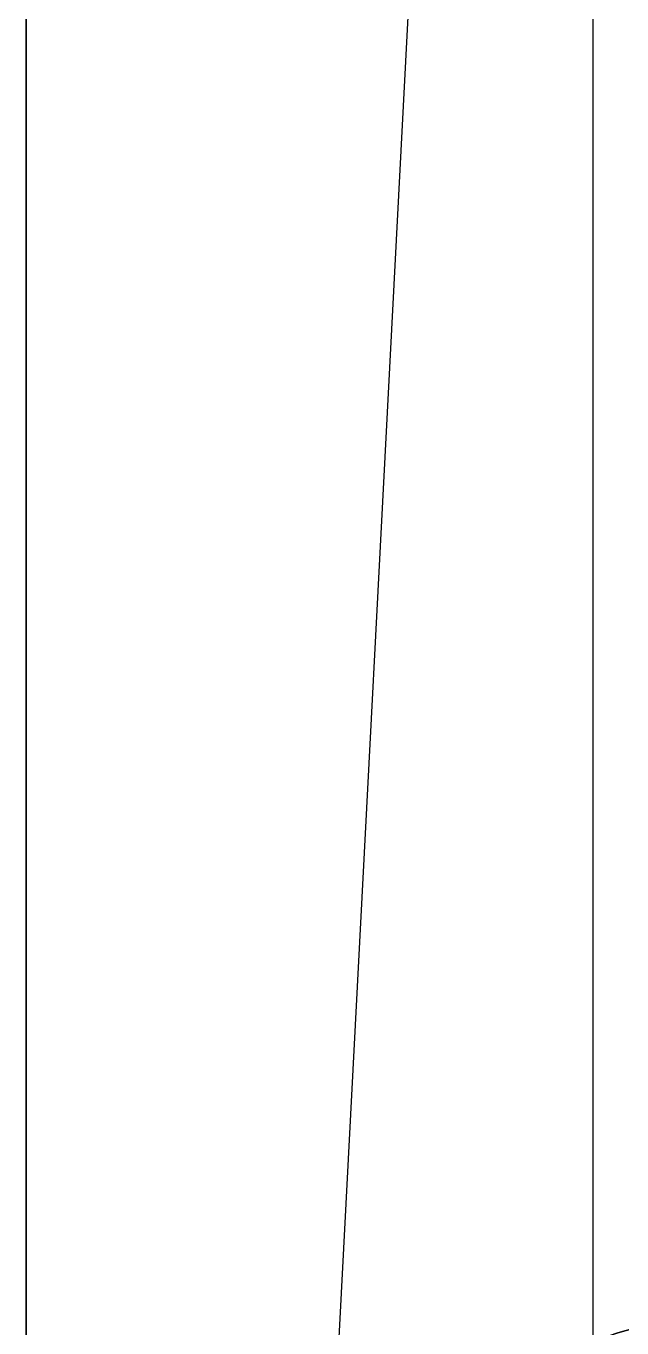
# Model space of a CAD drawing. Extents: x -4.83 to 4.83, y -5.56 to 3.84.
# Drawn here: x -1.44 to -0.936, y -2.169 to -1.067 of the extents above; entities that cross this region are included whole.
import ezdxf

# ---------------------------------------------------------------- set-up
doc = ezdxf.new("R2010")
doc.units = 0
doc.layers.get('0').update_dxf_attribs({"linetype": 'CONTINUOUS'})

# ---------------------------------------------------------------- blocks, each defined once
blk = doc.blocks.new('*U1')
at = {"color": 250}
blk.add_arc((-0.85, -2.46), 0.3, 90, 180, dxfattribs=at)
at = {"color": 250, "extrusion": (0, -1e-16, -1)}
blk.add_arc((0.85, -2.46), 0.3, 360, 90, dxfattribs=at)
blk = doc.blocks.new('*U2')
at = {"extrusion": (1, -8.7142e-09, 1.17738e-10)}
for p, q in [((-1.44, -2.471, 2.8139), (-1.44, -0.2052, 1.7574)), ((-1.44, -0.3109, 1.5308), (-1.44, -2.5767, 2.5874))]:
    blk.add_line(p, q, dxfattribs=at)
at = {"extrusion": (3.57607e-09, 0.422618, 0.906308)}
blk.add_line((-1.44, -2.471, 2.8139), (-1.44, -0.2052, 1.7574), dxfattribs=at)
at = {"extrusion": (-3.57607e-09, -0.422618, -0.906308)}
blk.add_line((-1.44, -0.3109, 1.5308), (-1.44, -2.5767, 2.5874), dxfattribs=at)
blk = doc.blocks.new('*U3')
at = {"color": 255, "extrusion": (0, -1e-16, -1)}
blk.add_line((-1.2996, -4.5521, 3.5), (-1.0741, -0.2495, 3.5), dxfattribs=at)
at = {"color": 255, "extrusion": (0.99863, -0.052336, 0)}
for p, q in [((-1.2996, -4.5521, 3.5), (-1.0741, -0.2495, 3.5)), ((-1.2996, -4.5521, 3.9), (-1.0741, -0.2495, 3.9))]:
    blk.add_line(p, q, dxfattribs=at)
at = {"color": 255}
blk.add_line((-1.2996, -4.5521, 3.9), (-1.0741, -0.2495, 3.9), dxfattribs=at)
blk = doc.blocks.new('*U4')
at = {"extrusion": (3.57607e-09, 0.422618, 0.906308)}
blk.add_line((-0.96, -2.471, 2.8139), (-0.96, -0.2052, 1.7574), dxfattribs=at)
at = {"extrusion": (-1, 8.7142e-09, -1.17738e-10)}
for p, q in [((-0.96, -2.471, 2.8139), (-0.96, -0.2052, 1.7574)), ((-0.96, -2.5767, 2.5874), (-0.96, -0.3109, 1.5308))]:
    blk.add_line(p, q, dxfattribs=at)
at = {"extrusion": (-3.57607e-09, -0.422618, -0.906308)}
blk.add_line((-0.96, -2.5767, 2.5874), (-0.96, -0.3109, 1.5308), dxfattribs=at)

msp = doc.modelspace()

# ---------------------------------------------------------------- block references
for name in ['*U2', '*U4', '*U3', '*U1']:
    msp.add_blockref(name, (0, 0))

doc.saveas('drawing.dxf')
